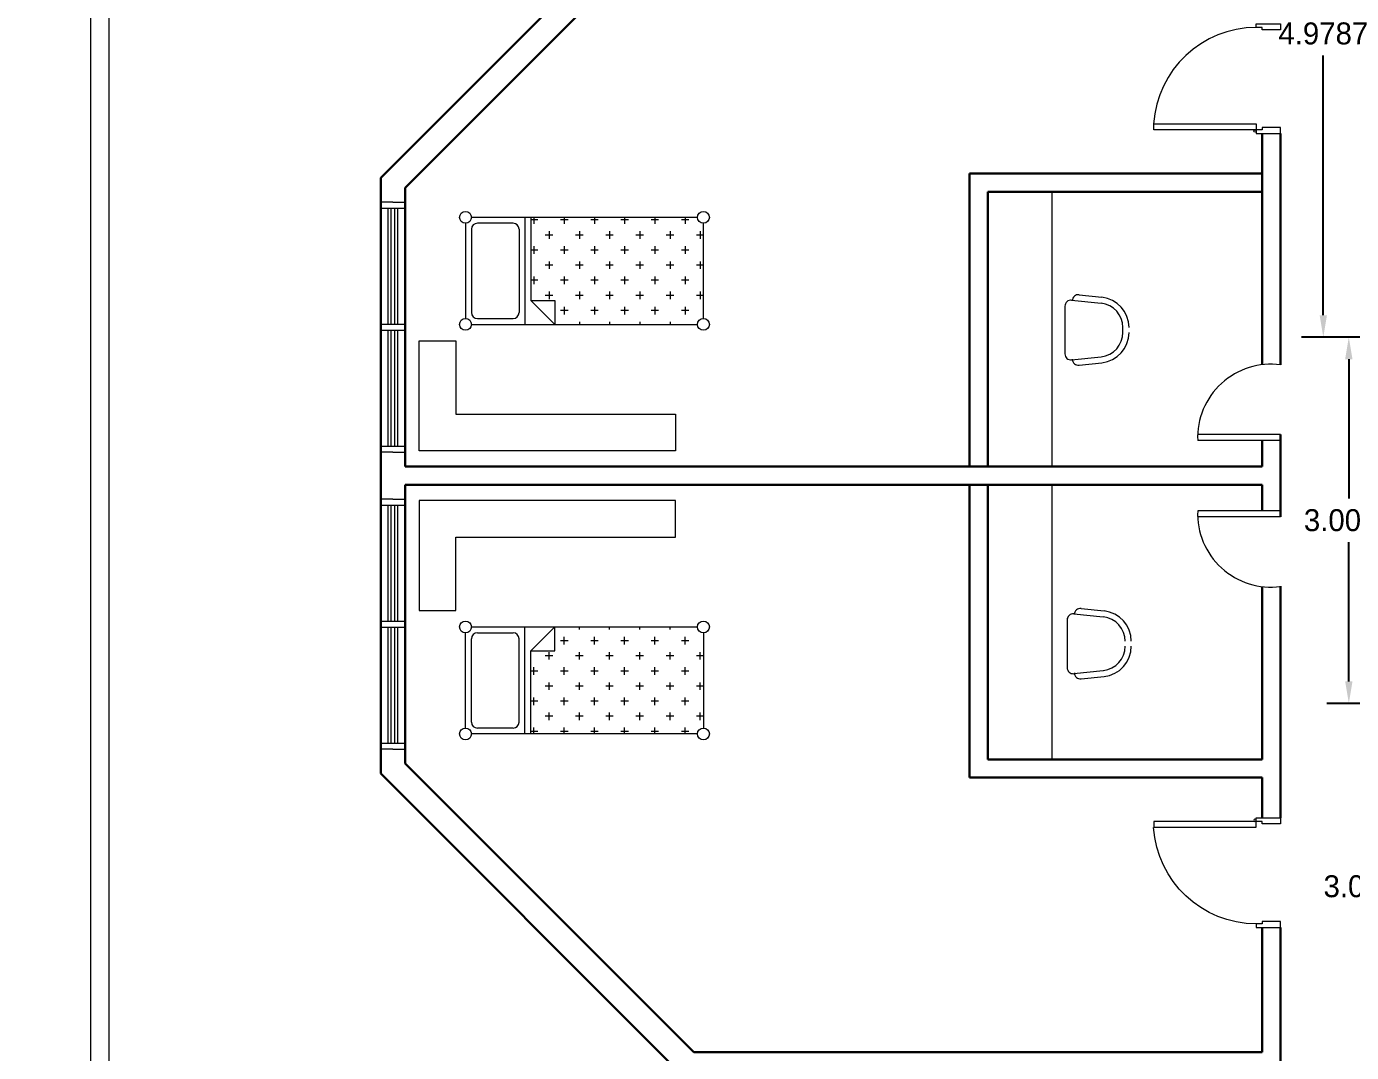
# Model space of a CAD drawing. Extents: x -3767 to 3861, y 250 to 646.
# Drawn here: x 4.8 to 15.66, y 348.67 to 357.08 of the extents above; entities that cross this region are included whole.
import ezdxf
from ezdxf import colors
from ezdxf.entities.mleader import LeaderData, LeaderLine
from ezdxf.math import Vec2, Vec3

# ---------------------------------------------------------------- set-up
doc = ezdxf.new("R2010")
doc.units = 0
doc.header["$LTSCALE"] = 0.15
doc.layers.get('Defpoints').update_dxf_attribs({"color": 252})
for name, color, linetype, lineweight in [('0 criticalllllll', 4, 'Continuous', 13), ('anal', 252, 'Continuous', 20), ('DOOR', 252, 'Continuous', 20), ('FUR', 252, 'Continuous', 9), ('sofa', 252, 'Continuous', 9), ('wall', 252, 'Continuous', 30)]:
    doc.layers.add(name, color=color, linetype=linetype, lineweight=lineweight)
for name, color, linetype in [('0 sockets', 252, 'Continuous'), ('0 sound', 252, 'Continuous'), ('00-BT-TEXT', 2, 'Continuous')]:
    doc.layers.add(name, color=color, linetype=linetype)
doc.dimstyles.get("Standard").update_dxf_attribs({"dimtxt": 0.18, "dimasz": 0.18, "dimexe": 0.18, "dimexo": 0.0625, "dimgap": 0.09, "dimtad": 0, "dimtih": 1, "dimtoh": 1, "dimdec": 4, "dimzin": 0, "dimdsep": 46, "dimtxsty": 'Standard', "dimcen": 0.09, "dimadec": 0, "dimazin": 0, "dimtfac": 1, "dimtdec": 4, "dimtofl": 0, "dimtmove": 0, "dimatfit": 3, "dimfxl": 1, "dimtolj": 1, "dimtzin": 0, "dimarcsym": 0})

# ---------------------------------------------------------------- blocks, each defined once
blk = doc.blocks.new('D90')
at = {"layer": 'DOOR'}
for points in [[(0.03, 0.2), (0.03, 1.04), (0.078, 1.04), (0.078, 0.2)], [(0.03, 0.2), (0, 0.2), (0, 0), (0.05, 0), (0.05, 0.15), (0.03, 0.15)], [(0.87, 0.2), (0.9, 0.2), (0.9, 0), (0.85, 0), (0.85, 0.15), (0.87, 0.15)]]:
    blk.add_lwpolyline(points, close=True, dxfattribs=at)
blk.add_circle((0.02, 0.21), 0.01, dxfattribs=at)
blk.add_arc((0.025, 0.197), 0.845, 0.2218, 86.3889, dxfattribs=at)
blk = doc.blocks.new('ARCH')
at = {"layer": 'anal'}
for p, q in [((5.325, 326.925), (5.325, 377.4)), ((5.475, 327.075), (5.475, 368.325)), ((7.8, 355.642), (7.7, 355.642)), ((7.8, 355.642), (7.9, 355.642)), ((7.7, 355.592), (7.9, 355.592)), ((7.76, 354.642), (7.76, 355.592)), ((7.785, 354.642), (7.785, 355.592)), ((7.8, 355.592), (7.9, 355.592)), ((7.815, 354.642), (7.815, 355.592)), ((7.84, 354.642), (7.84, 355.592)), ((7.7, 354.642), (7.9, 354.642)), ((7.7, 354.592), (7.9, 354.592)), ((7.76, 353.642), (7.76, 354.592)), ((7.785, 353.642), (7.785, 354.592)), ((7.815, 353.642), (7.815, 354.592)), ((7.84, 353.642), (7.84, 354.592)), ((7.9, 354.642), (7.9, 354.592)), ((7.7, 353.642), (7.9, 353.642)), ((7.8, 353.592), (7.7, 353.592)), ((7.8, 353.642), (7.9, 353.642)), ((7.8, 353.592), (7.9, 353.592)), ((7.8, 353.208), (7.7, 353.208)), ((7.7, 353.158), (7.9, 353.158)), ((7.76, 352.208), (7.76, 353.158)), ((7.785, 352.208), (7.785, 353.158)), ((7.8, 353.208), (7.9, 353.208)), ((7.8, 353.158), (7.9, 353.158)), ((7.815, 352.208), (7.815, 353.158)), ((7.84, 352.208), (7.84, 353.158)), ((7.7, 352.208), (7.9, 352.208)), ((7.7, 352.158), (7.9, 352.158)), ((7.76, 351.208), (7.76, 352.158)), ((7.785, 351.208), (7.785, 352.158)), ((7.815, 351.208), (7.815, 352.158)), ((7.84, 351.208), (7.84, 352.158)), ((7.9, 352.208), (7.9, 352.158)), ((7.7, 351.208), (7.9, 351.208)), ((7.8, 351.208), (7.9, 351.208)), ((7.8, 351.158), (7.7, 351.158)), ((7.8, 351.158), (7.9, 351.158))]:
    blk.add_line(p, q, dxfattribs=at)
at = {"layer": 'FUR'}
for p, q in [((13.2, 355.725), (13.2, 353.475)), ((13.423, 354.883), (13.61, 354.863)), ((13.308, 354.789), (13.308, 354.398)), ((13.362, 354.839), (13.604, 354.813)), ((13.783, 354.574), (13.783, 354.614)), ((8.016, 354.504), (8.316, 354.504)), ((8.016, 353.604), (8.016, 354.504)), ((8.316, 354.504), (8.316, 353.904)), ((13.362, 354.349), (13.604, 354.375)), ((13.423, 354.305), (13.61, 354.325)), ((8.316, 353.904), (10.116, 353.904)), ((10.116, 353.904), (10.116, 353.604)), ((10.116, 353.604), (8.016, 353.604)), ((13.2, 353.325), (13.2, 351.075)), ((8.016, 353.196), (8.016, 352.296)), ((10.116, 353.196), (8.016, 353.196)), ((10.116, 352.896), (10.116, 353.196)), ((8.316, 352.296), (8.316, 352.896)), ((8.316, 352.896), (10.116, 352.896)), ((8.016, 352.296), (8.316, 352.296)), ((13.38, 352.268), (13.622, 352.242)), ((13.441, 352.312), (13.628, 352.292)), ((13.326, 352.218), (13.326, 351.827)), ((13.38, 351.778), (13.622, 351.804)), ((13.441, 351.734), (13.628, 351.754))]:
    blk.add_line(p, q, dxfattribs=at)
for centre, radius, start, end in [((13.418, 354.833), 0.05, 83.857, 180), ((13.358, 354.789), 0.05, 85.0303, 180), ((13.583, 354.614), 0.2, 0, 83.857), ((13.583, 354.614), 0.25, 0, 83.857), ((13.583, 354.574), 0.2, 276.143, 0), ((13.583, 354.574), 0.25, 276.143, 0), ((13.358, 354.398), 0.05, 180, 274.9697), ((13.418, 354.355), 0.05, 180, 276.143), ((13.376, 352.218), 0.05, 85.0303, 180), ((13.435, 352.262), 0.05, 83.857, 180), ((13.601, 352.043), 0.25, 0, 83.857), ((13.601, 352.043), 0.2, 0, 83.857), ((13.601, 352.002), 0.2, 276.143, 0), ((13.601, 352.002), 0.25, 276.143, 0), ((13.376, 351.827), 0.05, 180, 274.9697), ((13.435, 351.784), 0.05, 180, 276.143)]:
    blk.add_arc(centre, radius, start, end, dxfattribs=at)
at = {"layer": 'sofa'}
for p, q in [((8.395, 355.469), (8.395, 354.689)), ((10.296, 355.517), (8.444, 355.517)), ((8.444, 355.42), (8.444, 354.737)), ((8.785, 355.469), (8.492, 355.469)), ((8.834, 355.42), (8.834, 354.737)), ((8.882, 355.517), (8.882, 354.64)), ((8.931, 355.517), (8.931, 354.835)), ((8.987, 355.496), (8.931, 355.496)), ((8.956, 355.517), (8.956, 355.465)), ((9.235, 355.496), (9.173, 355.496)), ((9.204, 355.517), (9.204, 355.465)), ((9.483, 355.496), (9.421, 355.496)), ((9.452, 355.517), (9.452, 355.465)), ((9.73, 355.496), (9.668, 355.496)), ((9.699, 355.517), (9.699, 355.465)), ((9.978, 355.496), (9.916, 355.496)), ((9.947, 355.517), (9.947, 355.465)), ((10.226, 355.496), (10.164, 355.496)), ((10.195, 355.517), (10.195, 355.465)), ((10.345, 354.689), (10.345, 355.469)), ((9.111, 355.372), (9.049, 355.372)), ((9.08, 355.403), (9.08, 355.341)), ((9.359, 355.372), (9.297, 355.372)), ((9.328, 355.403), (9.328, 355.341)), ((9.606, 355.372), (9.545, 355.372)), ((9.576, 355.403), (9.576, 355.341)), ((9.854, 355.372), (9.792, 355.372)), ((9.823, 355.403), (9.823, 355.341)), ((10.102, 355.372), (10.04, 355.372)), ((10.071, 355.403), (10.071, 355.341)), ((10.345, 355.372), (10.288, 355.372)), ((10.318, 355.403), (10.318, 355.341)), ((8.987, 355.249), (8.931, 355.249)), ((8.956, 355.28), (8.956, 355.218)), ((9.235, 355.249), (9.173, 355.249)), ((9.204, 355.28), (9.204, 355.218)), ((9.483, 355.249), (9.421, 355.249)), ((9.452, 355.28), (9.452, 355.218)), ((9.73, 355.249), (9.668, 355.249)), ((9.699, 355.28), (9.699, 355.218)), ((9.978, 355.249), (9.916, 355.249)), ((9.947, 355.28), (9.947, 355.218)), ((10.226, 355.249), (10.164, 355.249)), ((10.195, 355.28), (10.195, 355.218)), ((9.111, 355.125), (9.049, 355.125)), ((9.08, 355.156), (9.08, 355.094)), ((9.359, 355.125), (9.297, 355.125)), ((9.328, 355.156), (9.328, 355.094)), ((9.606, 355.125), (9.545, 355.125)), ((9.576, 355.156), (9.576, 355.094)), ((9.854, 355.125), (9.792, 355.125)), ((9.823, 355.156), (9.823, 355.094)), ((10.102, 355.125), (10.04, 355.125)), ((10.071, 355.156), (10.071, 355.094)), ((10.345, 355.125), (10.288, 355.125)), ((10.318, 355.156), (10.318, 355.094)), ((8.987, 355.001), (8.931, 355.001)), ((8.956, 355.032), (8.956, 354.97)), ((9.235, 355.001), (9.173, 355.001)), ((9.204, 355.032), (9.204, 354.97)), ((9.483, 355.001), (9.421, 355.001)), ((9.452, 355.032), (9.452, 354.97)), ((9.73, 355.001), (9.668, 355.001)), ((9.699, 355.032), (9.699, 354.97)), ((9.978, 355.001), (9.916, 355.001)), ((9.947, 355.032), (9.947, 354.97)), ((10.226, 355.001), (10.164, 355.001)), ((10.195, 355.032), (10.195, 354.97)), ((9.111, 354.877), (9.049, 354.877)), ((9.08, 354.908), (9.08, 354.846)), ((9.359, 354.877), (9.297, 354.877)), ((9.328, 354.908), (9.328, 354.846)), ((9.606, 354.877), (9.545, 354.877)), ((9.576, 354.908), (9.576, 354.846)), ((9.854, 354.877), (9.792, 354.877)), ((9.823, 354.908), (9.823, 354.846)), ((10.102, 354.877), (10.04, 354.877)), ((10.071, 354.908), (10.071, 354.846)), ((10.345, 354.877), (10.288, 354.877)), ((10.318, 354.908), (10.318, 354.846)), ((8.931, 354.835), (9.126, 354.835)), ((9.126, 354.64), (8.931, 354.835)), ((9.126, 354.835), (9.126, 354.64)), ((9.204, 354.784), (9.204, 354.722)), ((9.452, 354.784), (9.452, 354.722)), ((9.699, 354.784), (9.699, 354.722)), ((9.947, 354.784), (9.947, 354.722)), ((10.195, 354.784), (10.195, 354.722)), ((8.492, 354.689), (8.785, 354.689)), ((9.235, 354.753), (9.173, 354.753)), ((9.328, 354.66), (9.328, 354.64)), ((9.483, 354.753), (9.421, 354.753)), ((9.576, 354.66), (9.576, 354.64)), ((9.73, 354.753), (9.668, 354.753)), ((9.823, 354.66), (9.823, 354.64)), ((9.978, 354.753), (9.916, 354.753)), ((10.071, 354.66), (10.071, 354.64)), ((10.226, 354.753), (10.164, 354.753)), ((8.444, 354.64), (10.296, 354.64)), ((15.075, 353.738), (14.396, 353.738)), ((15.075, 353.688), (14.396, 353.688)), ((15.075, 353.112), (14.396, 353.112)), ((15.075, 353.062), (14.396, 353.062)), ((8.444, 352.16), (10.296, 352.16)), ((8.882, 351.283), (8.882, 352.16)), ((9.126, 352.16), (8.931, 351.965)), ((9.126, 351.965), (9.126, 352.16)), ((9.328, 352.14), (9.328, 352.16)), ((9.576, 352.14), (9.576, 352.16)), ((9.823, 352.14), (9.823, 352.16)), ((10.071, 352.14), (10.071, 352.16)), ((8.395, 351.331), (8.395, 352.111)), ((8.444, 351.38), (8.444, 352.063)), ((8.492, 352.111), (8.785, 352.111)), ((8.834, 351.38), (8.834, 352.063)), ((9.235, 352.047), (9.173, 352.047)), ((9.204, 352.016), (9.204, 352.078)), ((9.483, 352.047), (9.421, 352.047)), ((9.452, 352.016), (9.452, 352.078)), ((9.73, 352.047), (9.668, 352.047)), ((9.699, 352.016), (9.699, 352.078)), ((9.978, 352.047), (9.916, 352.047)), ((9.947, 352.016), (9.947, 352.078)), ((10.226, 352.047), (10.164, 352.047)), ((10.195, 352.016), (10.195, 352.078)), ((10.345, 352.111), (10.345, 351.331)), ((8.931, 351.965), (9.126, 351.965)), ((8.931, 351.283), (8.931, 351.965)), ((9.08, 351.892), (9.08, 351.954)), ((9.328, 351.892), (9.328, 351.954)), ((9.576, 351.892), (9.576, 351.954)), ((9.823, 351.892), (9.823, 351.954)), ((10.071, 351.892), (10.071, 351.954)), ((10.318, 351.892), (10.318, 351.954)), ((8.956, 351.768), (8.956, 351.83)), ((9.111, 351.923), (9.049, 351.923)), ((9.204, 351.768), (9.204, 351.83)), ((9.359, 351.923), (9.297, 351.923)), ((9.452, 351.768), (9.452, 351.83)), ((9.606, 351.923), (9.545, 351.923)), ((9.699, 351.768), (9.699, 351.83)), ((9.854, 351.923), (9.792, 351.923)), ((9.947, 351.768), (9.947, 351.83)), ((10.102, 351.923), (10.04, 351.923)), ((10.195, 351.768), (10.195, 351.83)), ((10.345, 351.923), (10.288, 351.923)), ((8.987, 351.799), (8.931, 351.799)), ((9.235, 351.799), (9.173, 351.799)), ((9.483, 351.799), (9.421, 351.799)), ((9.73, 351.799), (9.668, 351.799)), ((9.978, 351.799), (9.916, 351.799)), ((10.226, 351.799), (10.164, 351.799)), ((9.111, 351.675), (9.049, 351.675)), ((9.08, 351.644), (9.08, 351.706)), ((9.359, 351.675), (9.297, 351.675)), ((9.328, 351.644), (9.328, 351.706)), ((9.606, 351.675), (9.545, 351.675)), ((9.576, 351.644), (9.576, 351.706)), ((9.854, 351.675), (9.792, 351.675)), ((9.823, 351.644), (9.823, 351.706)), ((10.102, 351.675), (10.04, 351.675)), ((10.071, 351.644), (10.071, 351.706)), ((10.345, 351.675), (10.288, 351.675)), ((10.318, 351.644), (10.318, 351.706)), ((8.987, 351.551), (8.931, 351.551)), ((8.956, 351.52), (8.956, 351.582)), ((9.235, 351.551), (9.173, 351.551)), ((9.204, 351.52), (9.204, 351.582)), ((9.483, 351.551), (9.421, 351.551)), ((9.452, 351.52), (9.452, 351.582)), ((9.73, 351.551), (9.668, 351.551)), ((9.699, 351.52), (9.699, 351.582)), ((9.978, 351.551), (9.916, 351.551)), ((9.947, 351.52), (9.947, 351.582)), ((10.226, 351.551), (10.164, 351.551)), ((10.195, 351.52), (10.195, 351.582)), ((9.111, 351.428), (9.049, 351.428)), ((9.08, 351.397), (9.08, 351.459)), ((9.359, 351.428), (9.297, 351.428)), ((9.328, 351.397), (9.328, 351.459)), ((9.606, 351.428), (9.545, 351.428)), ((9.576, 351.397), (9.576, 351.459)), ((9.854, 351.428), (9.792, 351.428)), ((9.823, 351.397), (9.823, 351.459)), ((10.102, 351.428), (10.04, 351.428)), ((10.071, 351.397), (10.071, 351.459)), ((10.345, 351.428), (10.288, 351.428)), ((10.318, 351.397), (10.318, 351.459)), ((8.785, 351.331), (8.492, 351.331)), ((8.987, 351.304), (8.931, 351.304)), ((8.956, 351.283), (8.956, 351.335)), ((9.235, 351.304), (9.173, 351.304)), ((9.204, 351.283), (9.204, 351.335)), ((9.483, 351.304), (9.421, 351.304)), ((9.452, 351.283), (9.452, 351.335)), ((9.73, 351.304), (9.668, 351.304)), ((9.699, 351.283), (9.699, 351.335)), ((9.978, 351.304), (9.916, 351.304)), ((9.947, 351.283), (9.947, 351.335)), ((10.226, 351.304), (10.164, 351.304)), ((10.195, 351.283), (10.195, 351.335)), ((10.296, 351.283), (8.444, 351.283))]:
    blk.add_line(p, q, dxfattribs=at)
for centre, radius in [((8.395, 355.517), 0.0488), ((10.345, 355.517), 0.0488), ((8.395, 354.64), 0.0487), ((10.345, 354.64), 0.0488), ((8.395, 352.16), 0.0487), ((10.345, 352.16), 0.0488), ((8.395, 351.283), 0.0488), ((10.345, 351.283), 0.0488)]:
    blk.add_circle(centre, radius, dxfattribs=at)
for centre, radius, start, end in [((8.492, 355.42), 0.0488, 90, 180), ((8.785, 355.42), 0.0488, 0, 90), ((8.492, 354.737), 0.0488, 180, 270), ((8.785, 354.737), 0.0488, 270, 0), ((14.995, 353.713), 0.6, 82.3461, 182.388), ((14.995, 353.087), 0.6, 177.612, 277.6539), ((8.492, 352.063), 0.0488, 90, 180), ((8.785, 352.063), 0.0488, 0, 90), ((8.492, 351.38), 0.0488, 180, 270), ((8.785, 351.38), 0.0488, 270, 0)]:
    blk.add_arc(centre, radius, start, end, dxfattribs=at)
at = {"layer": 'wall'}
for p, q in [((7.7, 355.841), (10.059, 358.2)), ((7.9, 355.759), (10.266, 358.125)), ((14.925, 356.204), (14.925, 354.309)), ((15.075, 356.204), (15.075, 354.307)), ((14.925, 355.875), (12.525, 355.875)), ((12.525, 355.875), (12.525, 353.475)), ((7.7, 350.959), (7.7, 355.841)), ((7.9, 353.475), (7.9, 355.759)), ((14.925, 355.725), (12.675, 355.725)), ((12.675, 355.725), (12.675, 353.475)), ((14.925, 353.688), (14.925, 353.475)), ((15.075, 353.738), (15.075, 353.062)), ((14.925, 353.475), (7.9, 353.475)), ((7.9, 351.041), (7.9, 353.325)), ((14.925, 353.325), (7.9, 353.325)), ((12.525, 353.325), (12.525, 350.925)), ((12.675, 353.325), (12.675, 351.075)), ((14.925, 353.325), (14.925, 353.112)), ((14.925, 352.491), (14.925, 351.075)), ((15.075, 352.493), (15.075, 350.596)), ((12.675, 351.075), (14.925, 351.075)), ((10.059, 348.6), (7.7, 350.959)), ((10.266, 348.675), (7.9, 351.041)), ((12.525, 350.925), (14.925, 350.925)), ((14.925, 350.925), (14.925, 350.596)), ((14.925, 349.696), (14.925, 348.675)), ((15.075, 349.696), (15.075, 343.976)), ((10.266, 348.675), (14.925, 348.675))]:
    blk.add_line(p, q, dxfattribs=at)
at = {"layer": 'DOOR', "rotation": 90}
blk.add_blockref('D90', (15.075, 356.204), dxfattribs=at)
at = {"layer": 'DOOR', "xscale": -1, "rotation": 90}
blk.add_blockref('D90', (15.075, 350.596), dxfattribs=at)
blk = doc.blocks.new('*D136')
at = {"layer": '0 sound', "color": 0, "lineweight": -2, "transparency": 16777216}
for p, q in [((16.096, 359.513), (15.245, 359.513)), ((15.425, 359.333), (15.425, 357.203)), ((15.425, 354.714), (15.425, 356.843)), ((16.601, 354.534), (15.245, 354.534))]:
    blk.add_line(p, q, dxfattribs=at)
at = {"layer": '0 sound', "color": 0, "transparency": 16777216}
for points in [[(15.395, 359.333), (15.455, 359.333), (15.425, 359.513)], [(15.395, 354.714), (15.455, 354.714), (15.425, 354.534)]]:
    blk.add_solid(points, dxfattribs=at)
at = {"layer": 'Defpoints', "color": 0, "transparency": 16777216}
for p in [(16.159, 359.513), (15.425, 354.534), (16.663, 354.534)]:
    blk.add_point(p, dxfattribs=at)
at = {"layer": '0 sound', "color": 0, "transparency": 16777216, "insert": (15.425, 357.023), "char_height": 0.18, "attachment_point": 5}
blk.add_mtext('\\A1;4.9787', dxfattribs=at)
blk = doc.blocks.new('*D138')
at = {"layer": '0 sound', "color": 0, "lineweight": -2, "transparency": 16777216}
for p, q in [((16.601, 354.534), (15.454, 354.534)), ((15.634, 354.354), (15.634, 353.214)), ((15.634, 351.714), (15.634, 352.854)), ((16.601, 351.534), (15.454, 351.534))]:
    blk.add_line(p, q, dxfattribs=at)
at = {"layer": '0 sound', "color": 0, "transparency": 16777216}
for points in [[(15.604, 354.354), (15.664, 354.354), (15.634, 354.534)], [(15.604, 351.714), (15.664, 351.714), (15.634, 351.534)]]:
    blk.add_solid(points, dxfattribs=at)
at = {"layer": 'Defpoints', "color": 0, "transparency": 16777216}
for p in [(16.663, 354.534), (15.634, 351.534), (16.663, 351.534)]:
    blk.add_point(p, dxfattribs=at)
at = {"layer": '0 sound', "color": 0, "transparency": 16777216, "insert": (15.634, 353.034), "char_height": 0.18, "attachment_point": 5}
blk.add_mtext('\\A1;3.0000', dxfattribs=at)
blk = doc.blocks.new('*D139')
at = {"layer": '0 sound', "color": 0, "lineweight": -2, "transparency": 16777216}
for p, q in [((16.601, 351.534), (15.615, 351.534)), ((15.795, 351.354), (15.795, 350.214)), ((15.795, 348.714), (15.795, 349.854)), ((16.601, 348.534), (15.615, 348.534))]:
    blk.add_line(p, q, dxfattribs=at)
at = {"layer": '0 sound', "color": 0, "transparency": 16777216}
for points in [[(15.765, 351.354), (15.825, 351.354), (15.795, 351.534)], [(15.765, 348.714), (15.825, 348.714), (15.795, 348.534)]]:
    blk.add_solid(points, dxfattribs=at)
at = {"layer": 'Defpoints', "color": 0, "transparency": 16777216}
for p in [(16.663, 351.534), (15.795, 348.534), (16.663, 348.534)]:
    blk.add_point(p, dxfattribs=at)
at = {"layer": '0 sound', "color": 0, "transparency": 16777216, "insert": (15.795, 350.034), "char_height": 0.18, "attachment_point": 5}
blk.add_mtext('\\A1;3.0000', dxfattribs=at)

msp = doc.modelspace()

# ---------------------------------------------------------------- block references
at = {"layer": '0 sockets', "color": 3}
msp.add_blockref('ARCH', (0, 0), dxfattribs=at)

# ---------------------------------------------------------------- dimensions: what is measured, and where the dimension line sits
at = {"layer": '0 sound', "color": 6}
for base, p1, p2, picture, middle in [((15.42486, 354.53381), (16.15894, 359.51252), (16.66322, 354.53381), '*D136', (15.42486, 357.02316)), ((15.63434, 351.5338), (16.66322, 354.53381), (16.66322, 351.5338), '*D138', (15.63434, 353.03381)), ((15.79477, 348.53379), (16.66322, 351.5338), (16.66322, 348.53379), '*D139', (15.79477, 350.0338))]:
    dim = msp.add_linear_dim(base=base, p1=p1, p2=p2, angle=90, dimstyle='Standard', dxfattribs=at)
    dim.commit()
    dim.dimension.update_dxf_attribs({"geometry": picture, "text_midpoint": middle})

# ---------------------------------------------------------------- leaders
at = {"layer": '0 criticalllllll', "color": 4}
ml = msp.add_multileader_mtext('Standard', dxfattribs=at)
ml.set_content('ZONE 02\\PUPVC CONDUIT 20 MM2\\P(2*1.5) MM2 CABLE\\PEXPOSED ABOVE FALSE CEILING\\PTYPICAL', color=6)
ml.set_leader_properties()
ml.build(insert=Vec2(0, 0))
ml.multileader.update_dxf_attribs({"text_right_attachment_type": 6, "dogleg_length": 0.1, "arrow_head_size": 0.2})
ctx = ml.context
ctx.base_point, ctx.char_height, ctx.arrow_head_size, ctx.landing_gap_size = Vec3(71.40167, 359.1825), 0.1, 0.2, 0.02
ctx.right_attachment, ctx.text_align_type = 6, 2
notes = []
notes.append((ctx, [(0, (1, 1, 0), (74.175, 359.1125), (-1, 0), 0.1, [(0, [(77.07148, 357.05762)], 0, [])])]))
ctx.mtext.insert, ctx.mtext.width, ctx.mtext.alignment, ctx.mtext.flow_direction = Vec3(74.055, 359.2325), 3780, 3, 5
at = {"layer": '00-BT-TEXT', "color": 4}
ml = msp.add_multileader_mtext('Standard', dxfattribs=at)
ml.set_content('{\\C2;ZONE 02\\PUPVC CONDUIT 20 MM2\\P(2*1.5) MM2 CABLE\\PEXPOSED ABOVE FALSE CEILING\\PTYPICAL}', color=6)
ml.set_leader_properties()
ml.build(insert=Vec2(0, 0))
ml.multileader.update_dxf_attribs({"text_right_attachment_type": 6, "dogleg_length": 0.1, "arrow_head_size": 0.2})
ctx = ml.context
ctx.base_point, ctx.char_height, ctx.arrow_head_size, ctx.landing_gap_size = Vec3(84.44411, 355.945), 0.1, 0.2, 0.02
ctx.right_attachment, ctx.text_align_type = 6, 2
notes.append((ctx, [(0, (1, 1, 0), (87.21744, 355.875), (-1, 0), 0.1, [(0, [(87.88966, 357.05762)], 0, [])])]))
ctx.mtext.insert, ctx.mtext.width, ctx.mtext.alignment, ctx.mtext.flow_direction = Vec3(87.09744, 355.995), 3780, 3, 5
for ctx, leaders in notes:
    for number, flags, end, landing, length, lines in leaders:
        leader = LeaderData()
        leader.index, (leader.has_last_leader_line, leader.has_dogleg_vector, leader.attachment_direction) = number, flags
        leader.last_leader_point, leader.dogleg_vector, leader.dogleg_length = Vec3(end), Vec3(landing), length
        for number, points, colour, breaks in lines:
            line = LeaderLine()
            line.index, line.vertices, line.color, line.breaks = number, Vec3.list(points), colors.encode_raw_color(colour), breaks
            leader.lines.append(line)
        ctx.leaders.append(leader)

doc.saveas('drawing.dxf')
